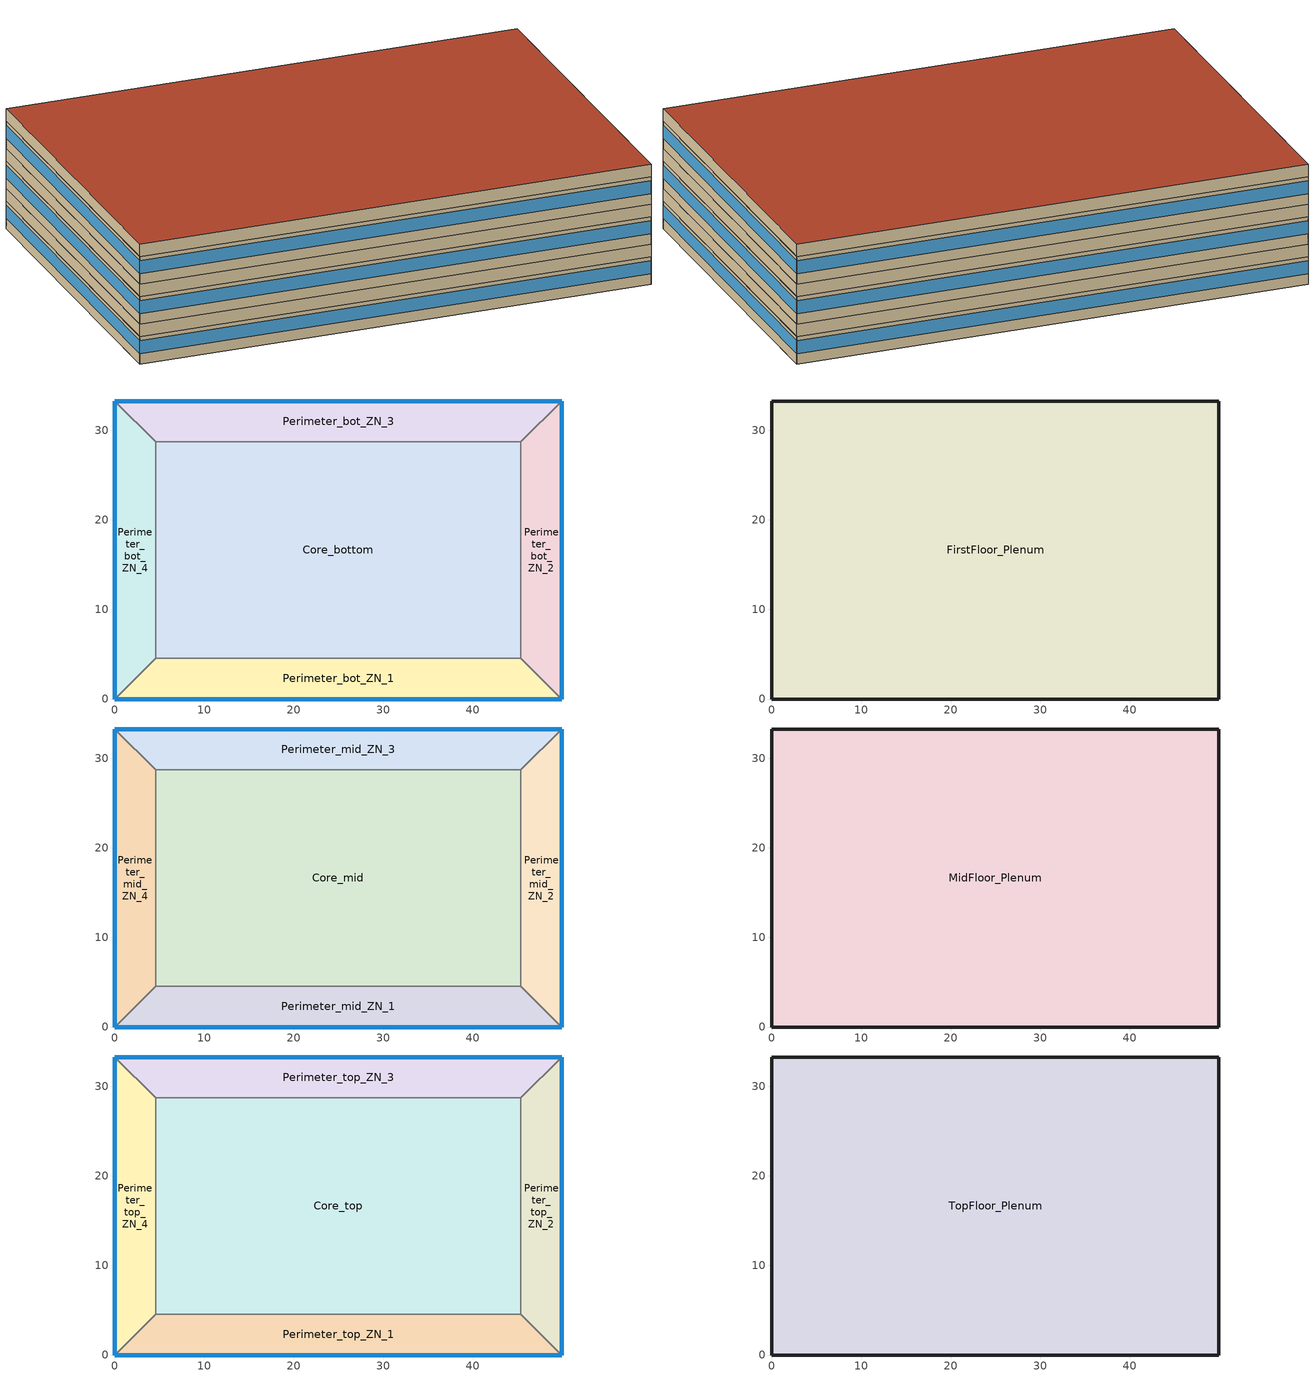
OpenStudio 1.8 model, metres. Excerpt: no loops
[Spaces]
Core_bottom
 floor ground: 45.34,28.7 45.34,4.57 4.57,4.57 4.57,28.7 z0
 wall to Perimeter_bot_ZN_1: 4.57,4.57 45.34,4.57 z0:2.74
 wall to Perimeter_bot_ZN_2: 45.34,4.57 45.34,28.7 z0:2.74
 wall to Perimeter_bot_ZN_4: 4.57,28.7 4.57,4.57 z0:2.74
 wall to Perimeter_bot_ZN_3: 45.34,28.7 4.57,28.7 z0:2.74
Perimeter_bot_ZN_2
 floor ground: 49.91,33.27 49.91,0 45.34,4.57 45.34,28.7 z0
 wall outside: 49.91,0 49.91,33.27 z0:2.74
 wall to Perimeter_bot_ZN_1: 45.34,4.57 49.91,0 z0:2.74
 wall to Perimeter_bot_ZN_3: 49.91,33.27 45.34,28.7 z0:2.74
 window: 49.91,0 49.91,33.27 z1.02:2.33
Perimeter_bot_ZN_3
 floor ground: 49.91,33.27 45.34,28.7 4.57,28.7 0,33.27 z0
 wall outside: 49.91,33.27 0,33.27 z0:2.74
 wall to Perimeter_bot_ZN_4: 0,33.27 4.57,28.7 z0:2.74
 window: 49.91,33.27 0,33.27 z1.02:2.33
Perimeter_bot_ZN_1
 floor ground: 45.34,4.57 49.91,0 0,0 4.57,4.57 z0
 wall outside: 0,0 49.91,0 z0:2.74
 wall to Perimeter_bot_ZN_4: 4.57,4.57 0,0 z0:2.74
 window: 0,0 49.91,0 z1.02:2.33
Perimeter_bot_ZN_4
 floor ground: 0,33.27 4.57,28.7 4.57,4.57 0,0 z0
 wall outside: 0,33.27 0,0 z0:2.74
 window: 0,33.27 0,0 z1.02:2.33
FirstFloor_Plenum
 floor to Perimeter_bot_ZN_3: 49.91,33.27 45.34,28.7 4.57,28.7 0,33.27 z2.74
 floor to Perimeter_bot_ZN_1: 45.34,4.57 49.91,0 0,0 4.57,4.57 z2.74
 floor to Core_bottom: 45.34,28.7 45.34,4.57 4.57,4.57 4.57,28.7 z2.74
 floor to Perimeter_bot_ZN_4: 0,33.27 4.57,28.7 4.57,4.57 0,0 z2.74
 floor to Perimeter_bot_ZN_2: 49.91,33.27 49.91,0 45.34,4.57 45.34,28.7 z2.74
 wall outside: 0,33.27 0,0 49.91,0 49.91,33.27 0,33.27 z2.74:3.96
Perimeter_mid_ZN_4
 floor to FirstFloor_Plenum: 0,33.27 4.57,28.7 4.57,4.57 0,0 z3.96
 wall outside: 0,33.27 0,0 z3.96:6.71
 wall to Perimeter_mid_ZN_3: 4.57,28.7 0,33.27 z3.96:6.71
 wall to Core_mid: 4.57,4.57 4.57,28.7 z3.96:6.71
 wall to Perimeter_mid_ZN_1: 0,0 4.57,4.57 z3.96:6.71
 window: 0,33.27 0,0 z4.98:6.29
Perimeter_mid_ZN_1
 floor to FirstFloor_Plenum: 45.34,4.57 49.91,0 0,0 4.57,4.57 z3.96
 wall outside: 0,0 49.91,0 z3.96:6.71
 wall to Core_mid: 45.34,4.57 4.57,4.57 z3.96:6.71
 wall to Perimeter_mid_ZN_2: 49.91,0 45.34,4.57 z3.96:6.71
 window: 0,0 49.91,0 z4.98:6.29
Perimeter_mid_ZN_2
 floor to FirstFloor_Plenum: 49.91,33.27 49.91,0 45.34,4.57 45.34,28.7 z3.96
 wall outside: 49.91,0 49.91,33.27 z3.96:6.71
 wall to Perimeter_mid_ZN_3: 49.91,33.27 45.34,28.7 z3.96:6.71
 wall to Core_mid: 45.34,28.7 45.34,4.57 z3.96:6.71
 window: 49.91,0 49.91,33.27 z4.98:6.29
Core_mid
 floor to FirstFloor_Plenum: 45.34,28.7 45.34,4.57 4.57,4.57 4.57,28.7 z3.96
 wall to Perimeter_mid_ZN_3: 45.34,28.7 4.57,28.7 z3.96:6.71
Perimeter_mid_ZN_3
 floor to FirstFloor_Plenum: 49.91,33.27 45.34,28.7 4.57,28.7 0,33.27 z3.96
 wall outside: 49.91,33.27 0,33.27 z3.96:6.71
 window: 49.91,33.27 0,33.27 z4.98:6.29
MidFloor_Plenum
 floor to Perimeter_mid_ZN_3: 49.91,33.27 45.34,28.7 4.57,28.7 0,33.27 z6.71
 floor to Perimeter_mid_ZN_4: 0,33.27 4.57,28.7 4.57,4.57 0,0 z6.71
 floor to Core_mid: 45.34,28.7 45.34,4.57 4.57,4.57 4.57,28.7 z6.71
 floor to Perimeter_mid_ZN_2: 49.91,33.27 49.91,0 45.34,4.57 45.34,28.7 z6.71
 floor to Perimeter_mid_ZN_1: 45.34,4.57 49.91,0 0,0 4.57,4.57 z6.71
 wall outside: 0,33.27 0,0 49.91,0 49.91,33.27 0,33.27 z6.71:7.92
Perimeter_top_ZN_3
 floor to MidFloor_Plenum: 49.91,33.27 45.34,28.7 4.57,28.7 0,33.27 z7.92
 wall outside: 49.91,33.27 0,33.27 z7.92:10.67
 wall to Perimeter_top_ZN_4: 0,33.27 4.57,28.7 z7.92:10.67
 wall to Core_top: 4.57,28.7 45.34,28.7 z7.92:10.67
 wall to Perimeter_top_ZN_2: 45.34,28.7 49.91,33.27 z7.92:10.67
 window: 49.91,33.27 0,33.27 z8.95:10.25
Perimeter_top_ZN_4
 floor to MidFloor_Plenum: 0,33.27 4.57,28.7 4.57,4.57 0,0 z7.92
 wall outside: 0,33.27 0,0 z7.92:10.67
 wall to Perimeter_top_ZN_1: 0,0 4.57,4.57 z7.92:10.67
 wall to Core_top: 4.57,4.57 4.57,28.7 z7.92:10.67
 window: 0,33.27 0,0 z8.95:10.25
Core_top
 floor to MidFloor_Plenum: 45.34,28.7 45.34,4.57 4.57,4.57 4.57,28.7 z7.92
 wall to Perimeter_top_ZN_1: 4.57,4.57 45.34,4.57 z7.92:10.67
 wall to Perimeter_top_ZN_2: 45.34,4.57 45.34,28.7 z7.92:10.67
Perimeter_top_ZN_2
 floor to MidFloor_Plenum: 49.91,33.27 49.91,0 45.34,4.57 45.34,28.7 z7.92
 wall outside: 49.91,0 49.91,33.27 z7.92:10.67
 wall to Perimeter_top_ZN_1: 45.34,4.57 49.91,0 z7.92:10.67
 window: 49.91,0 49.91,33.27 z8.95:10.25
Perimeter_top_ZN_1
 floor to MidFloor_Plenum: 45.34,4.57 49.91,0 0,0 4.57,4.57 z7.92
 wall outside: 0,0 49.91,0 z7.92:10.67
 window: 0,0 49.91,0 z8.95:10.25
TopFloor_Plenum
 floor to Perimeter_top_ZN_4: 0,33.27 4.57,28.7 4.57,4.57 0,0 z10.67
 floor to Perimeter_top_ZN_2: 49.91,33.27 49.91,0 45.34,4.57 45.34,28.7 z10.67
 floor to Core_top: 45.34,28.7 45.34,4.57 4.57,4.57 4.57,28.7 z10.67
 floor to Perimeter_top_ZN_3: 49.91,33.27 45.34,28.7 4.57,28.7 0,33.27 z10.67
 floor to Perimeter_top_ZN_1: 45.34,4.57 49.91,0 0,0 4.57,4.57 z10.67
 wall outside: 0,33.27 0,0 49.91,0 49.91,33.27 0,33.27 z10.67:11.89
 roof outside: 49.91,0 49.91,33.27 0,33.27 0,0 z11.89
[Site]
Houston Bush Intercontinental_TX_USA: Latitude {deg}=30; Longitude {deg}=-95.37; Time Zone {hr}=-6; Elevation {m}=29; Terrain=City
[Building]
90.1-2010-MediumOffice-ASHRAE 169-2006-2A created: 2015-09-15 15:32:29 -0600: North Axis {deg}=0; Default Construction Set=90.1-2010 - Office - ASHRAE 169-2006-2A
[ClimateZones]
Climate Zone Institution Name 1=ASHRAE; Climate Zone Document Name 1=ANSI/ASHRAE Standard 169; Climate Zone Document Year 1=2006; Climate Zone Institution Name 2=CEC; Climate Zone Document Name 2=California Climate Zone Descriptions; Climate Zone Document Year 2=1995
[Site:GroundTemperature:BuildingSurface]
20.73, 20.68, 20.76, 20.84, 20.94, 23.13, 23.5, 23.58, 23.6, 21.36, 21.01, 20.81
[Site:WaterMainsTemperature]
Calculation Method=Correlation; Annual Average Outdoor Air Temperature {C}=20.3167; Maximum Difference In Monthly Average Outdoor Air Temperatures {deltaC}=17.8
[SizingPeriod:DesignDay] Barometric Pressure {Pa}=100977; Sky Clearness=0; Rain Indicator=0; Snow Indicator=0; Day of Month=21; Daylight Saving Time Indicator=0; Humidity Indicating Type=Wetbulb; Dry-Bulb Temperature Range Modifier Type=DefaultMultipliers
Name | Maximum Dry-Bulb Temperature {C} | Daily Dry-Bulb Temperature Range {deltaC} | Humidity Indicating Conditions at Maximum Dry-Bulb {BasedOnField A3} | Wind Speed {m/s} | Wind Direction {deg} | Month | Day Type | Solar Model Indicator | ASHRAE Taub | ASHRAE Taud
Houston Bush Intercontinental Ann Clg .4% Condns DB=>MWB | 36 | 10.1 | 24.8 | 3.5 | 170 | 7 | SummerDesignDay | ASHRAETau | 0.499 | 1.97
Houston Bush Intercontinental Ann Htg 99.6% Condns DB | -1.6 | 0 | -1.6 | 2.8 | 0 | 1 | WinterDesignDay | ASHRAEClearSky
[Material:NoMass] Thermal Absorptance=0.9; Solar Absorptance=0.7
Name | Roughness | Thermal Resistance {m2-K/W} | Visible Absorptance
CP02 CARPET PAD | VeryRough | 0.21648 | 0.8
Typical Insulation R-6.78 | Smooth | 1.19347 | 0.7
Typical Carpet Pad | Smooth | 0.21648 | 0.8
Typical Insulation R-5.89 | Smooth | 1.03652 | 0.7
Typical Insulation R-19.72 | Smooth | 3.4722 | 0.7
Typical Insulation R-0.58 | Smooth | 0.101875 | 0.7
Typical Insulation | Smooth | 0.0282222 | 0.7
[Material]
Name | Roughness | Thickness {m} | Conductivity {W/m-K} | Density {kg/m3} | Specific Heat {J/kg-K} | Thermal Absorptance | Solar Absorptance | Visible Absorptance
100mm Normalweight concrete floor | MediumSmooth | 0.1016 | 2.31 | 2322 | 832
G01 13mm gypsum board | Smooth | 0.0127 | 0.16 | 800 | 1090 | 0.9 | 0.7 | 0.5
4 in. Normalweight Concrete Floor | MediumRough | 0.1016 | 2.31 | 2322 | 832 | 0.9 | 0.7 | 0.7
25mm Stucco | Smooth | 0.0254 | 0.72 | 1856 | 840 | 0.9 | 0.7 | 0.7
5/8 in. Gypsum Board | MediumSmooth | 0.0159 | 0.16 | 800 | 1090 | 0.9 | 0.7 | 0.7
Roof Membrane - Highly Reflective | VeryRough | 0.0095 | 0.16 | 1121.29 | 1460 | 0.75 | 0.45 | 0.7
Metal Roof Surface; F08 Metal surface | Smooth | 0.0008 | 45.28 | 7824 | 500 | 0.9 | 0.7 | 0.7
6 in. Normalweight Concrete Floor | MediumRough | 0.1524 | 2.31 | 2322 | 832 | 0.9 | 0.7 | 0.7
8 in. Concrete Block Basement Wall | MediumRough | 0.2032 | 1.326 | 1842 | 912 | 0.9 | 0.7 | 0.7
G05 25mm wood | MediumSmooth | 0.0254 | 0.15 | 608 | 1630 | 0.9 | 0.5 | 0.5
Std Wood 6inch | MediumSmooth | 0.15 | 0.12 | 540 | 1210 | 0.9 | 0.7 | 0.7
[Construction]
Typical Insulated Exterior Mass Floor R-9.35: Typical Insulation R-6.78, 4 in. Normalweight Concrete Floor, Typical Carpet Pad
Typical Insulated Steel Framed Exterior Wall R-8.06: 25mm Stucco, 5/8 in. Gypsum Board, Typical Insulation R-5.89, 5/8 in. Gypsum Board
Typical IEAD Roof - Highly Reflective R-20.83: Roof Membrane - Highly Reflective, Typical Insulation R-19.72, Metal Roof Surface
Typical Interior Floor: 100mm Normalweight concrete floor, CP02 CARPET PAD
Typical Interior Wall: G01 13mm gypsum board, G01 13mm gypsum board
Typical Interior Ceiling: CP02 CARPET PAD, 100mm Normalweight concrete floor
Typical Insulated Carpeted 6in Slab Floor: 6 in. Normalweight Concrete Floor, Typical Carpet Pad
Typical Insulated Basement Mass Wall: 8 in. Concrete Block Basement Wall
U 0.72 SHGC 0.25 Sgl Ref-B-M Tint 6mm: REF B TINT MID 6MM
Typical Insulated Metal Door R-1.43: F08 Metal surface, Typical Insulation R-0.58
Typical Overhead Door: Typical Insulation
U 1.98 SHGC 0.36 Sgl Ref-B-H Clr 6mm: REF B CLEAR HI 6MM
Typical Interior Window: Clear 3mm
Typical Interior Door; Typical Interior Partition: G05 25mm wood
InteriorFurnishings: Std Wood 6inch
[DefaultConstructionSet]
90.1-2010 - Office - ASHRAE 169-2006-2A: Default Exterior Surface Constructions=Default Surface Constructions 1; Default Interior Surface Constructions=Default Surface Constructions 2; Default Ground Contact Surface Constructions=Default Surface Constructions 3; Default Exterior SubSurface Constructions=Default Sub Surface Constructions 1; Default Interior SubSurface Constructions=Default Sub Surface Constructions 2; Interior Partition Construction=Typical Interior Partition
[DefaultSurfaceConstructions]
Name | Floor Construction | Wall Construction | Roof Ceiling Construction
Default Surface Constructions 1 | Typical Insulated Exterior Mass Floor R-9.35 | Typical Insulated Steel Framed Exterior Wall R-8.06 | Typical IEAD Roof - Highly Reflective R-20.83
Default Surface Constructions 2 | Typical Interior Floor | Typical Interior Wall | Typical Interior Ceiling
Default Surface Constructions 3 | Typical Insulated Carpeted 6in Slab Floor | Typical Insulated Basement Mass Wall
[DefaultSubSurfaceConstructions]
Name | Fixed Window Construction | Operable Window Construction | Door Construction | Overhead Door Construction | Skylight Construction | Tubular Daylight Dome Construction | Tubular Daylight Diffuser Construction
Default Sub Surface Constructions 1 | U 0.72 SHGC 0.25 Sgl Ref-B-M Tint 6mm | U 0.72 SHGC 0.25 Sgl Ref-B-M Tint 6mm | Typical Insulated Metal Door R-1.43 | Typical Overhead Door | U 1.98 SHGC 0.36 Sgl Ref-B-H Clr 6mm | Typical Interior Window | Typical Interior Window
Default Sub Surface Constructions 2 | Typical Interior Window | Typical Interior Window | Typical Interior Door
[WindowMaterial:Glazing] Optical Data Type=SpectralAverage; Infrared Transmittance at Normal Incidence=0; Front Side Infrared Hemispherical Emissivity=0.84; Conductivity {W/m-K}=0.9; Dirt Correction Factor for Solar and Visible Transmittance=1; Solar Diffusing=No
Name | Thickness {m} | Solar Transmittance at Normal Incidence | Front Side Solar Reflectance at Normal Incidence | Back Side Solar Reflectance at Normal Incidence | Visible Transmittance at Normal Incidence | Front Side Visible Reflectance at Normal Incidence | Back Side Visible Reflectance at Normal Incidence | Back Side Infrared Hemispherical Emissivity
REF B TINT MID 6MM | 0.006 | 0.1 | 0.11 | 0.41 | 0.13 | 0.1 | 0.32 | 0.45
REF B CLEAR HI 6MM | 0.006 | 0.24 | 0.16 | 0.32 | 0.3 | 0.16 | 0.29 | 0.6
Clear 3mm | 0.003 | 0.837 | 0.075 | 0.075 | 0.898 | 0.081 | 0.081 | 0.84
[Space]
Name | Space Type | Thermal Zone | Part of Total Floor Area
Perimeter_mid_ZN_4 | 90.1-2010 - Office - WholeBuilding - Md Office | Perimeter_mid_ZN_4 ZN | Yes
Core_bottom | 90.1-2010 - Office - WholeBuilding - Md Office | Core_bottom ZN | Yes
FirstFloor_Plenum |  | FirstFloor_Plenum ZN | No
TopFloor_Plenum |  | TopFloor_Plenum ZN | No
Perimeter_top_ZN_3 | 90.1-2010 - Office - WholeBuilding - Md Office | Perimeter_top_ZN_3 ZN | Yes
Perimeter_bot_ZN_2 | 90.1-2010 - Office - WholeBuilding - Md Office | Perimeter_bot_ZN_2 ZN | Yes
MidFloor_Plenum |  | MidFloor_Plenum ZN | No
Perimeter_mid_ZN_1 | 90.1-2010 - Office - WholeBuilding - Md Office | Perimeter_mid_ZN_1 ZN | Yes
Perimeter_bot_ZN_1 | 90.1-2010 - Office - WholeBuilding - Md Office | Perimeter_bot_ZN_1 ZN | Yes
Perimeter_bot_ZN_3 | 90.1-2010 - Office - WholeBuilding - Md Office | Perimeter_bot_ZN_3 ZN | Yes
Perimeter_mid_ZN_2 | 90.1-2010 - Office - WholeBuilding - Md Office | Perimeter_mid_ZN_2 ZN | Yes
Perimeter_top_ZN_4 | 90.1-2010 - Office - WholeBuilding - Md Office | Perimeter_top_ZN_4 ZN | Yes
Perimeter_bot_ZN_4 | 90.1-2010 - Office - WholeBuilding - Md Office | Perimeter_bot_ZN_4 ZN | Yes
Core_top | 90.1-2010 - Office - WholeBuilding - Md Office | Core_top ZN | Yes
Perimeter_top_ZN_2 | 90.1-2010 - Office - WholeBuilding - Md Office | Perimeter_top_ZN_2 ZN | Yes
Perimeter_top_ZN_1 | 90.1-2010 - Office - WholeBuilding - Md Office | Perimeter_top_ZN_1 ZN | Yes
Core_mid | 90.1-2010 - Office - WholeBuilding - Md Office | Core_mid ZN | Yes
Perimeter_mid_ZN_3 | 90.1-2010 - Office - WholeBuilding - Md Office | Perimeter_mid_ZN_3 ZN | Yes
[SpaceType]
90.1-2010 - Office - WholeBuilding - Md Office: Default Schedule Set=90.1-2010 - Office - WholeBuilding - Md Office Schedule Set; Design Specification Outdoor Air Object=90.1-2010 - Office - WholeBuilding - Md Office Ventilation; Standards Building Type=Office; Standards Space Type=WholeBuilding - Md Office
[DefaultScheduleSet]
90.1-2010 - Office - WholeBuilding - Md Office Schedule Set: Number of People Schedule=OfficeMedium BLDG_OCC_SCH; People Activity Level Schedule=OfficeMedium ACTIVITY_SCH; Lighting Schedule=OfficeMedium BLDG_LIGHT_SCH_2010; Electric Equipment Schedule=OfficeMedium BLDG_EQUIP_SCH_2010; Infiltration Schedule=OfficeMedium INFIL_SCH_PNNL
[Lights:Definition]
90.1-2010 - Office - WholeBuilding - Md Office Lights Definition: Design Level Calculation Method=Watts/Area; Watts per Space Floor Area {W/m2}=9.68752; Fraction Radiant=0.7; Fraction Visible=0.2; Return Air Fraction=0
[Lights]
90.1-2010 - Office - WholeBuilding - Md Office Lights: Lights Definition=90.1-2010 - Office - WholeBuilding - Md Office Lights Definition; Space or SpaceType=90.1-2010 - Office - WholeBuilding - Md Office
[DesignSpecification:OutdoorAir]
90.1-2010 - Office - WholeBuilding - Md Office Ventilation: Outdoor Air Method=Sum; Outdoor Air Flow per Floor Area {m3/s-m2}=0.0004318
[People:Definition]
90.1-2010 - Office - WholeBuilding - Md Office People Definition: Number of People Calculation Method=People/Area; People per Space Floor Area {person/m2}=0.0538196; Fraction Radiant=0.3
[People]
90.1-2010 - Office - WholeBuilding - Md Office People: People Definition=90.1-2010 - Office - WholeBuilding - Md Office People Definition; Space or SpaceType=90.1-2010 - Office - WholeBuilding - Md Office
[ElectricEquipment:Definition]
Name | Design Level Calculation Method | Watts per Space Floor Area {W/m2} | Fraction Latent | Fraction Radiant | Fraction Lost | Design Level {W}
90.1-2010 - Office - WholeBuilding - Md Office Electric Equipment Definition | Watts/Area | 8.07293 | 0 | 0.5 | 0
Electric Equipment Definition 1 | EquipmentLevel |  |  |  |  | 32109.9
[ElectricEquipment]
Name | Electric Equipment Definition | Space or SpaceType | Schedule
90.1-2010 - Office - WholeBuilding - Md Office Electric Equipment | 90.1-2010 - Office - WholeBuilding - Md Office Electric Equipment Definition | 90.1-2010 - Office - WholeBuilding - Md Office
Electric Equipment 1 | Electric Equipment Definition 1 | Core_bottom | OfficeMedium BLDG_ELEVATORS
[ThermostatSetpoint:DualSetpoint]
90.1-2010 - Office - WholeBuilding - Md Office Thermostat: Heating Setpoint Temperature Schedule=OfficeMedium HTGSETP_SCH_NO_OPTIMUM; Cooling Setpoint Temperature Schedule=OfficeMedium CLGSETP_SCH_NO_OPTIMUM
[SpaceInfiltration:DesignFlowRate] Schedule=Always On Discrete; Design Flow Rate Calculation Method=Flow/ExteriorArea; Constant Term Coefficient=0; Temperature Term Coefficient=0; Velocity Term Coefficient=0.224; Velocity Squared Term Coefficient=0
Name | Space or SpaceType | Flow per Exterior Surface Area {m3/s-m2}
FirstFloor_Plenum Infiltration | FirstFloor_Plenum | 0.000569573
MidFloor_Plenum Infiltration | MidFloor_Plenum | 0.000569573
Perimeter_bot_ZN_1 Infiltration | Perimeter_bot_ZN_1 | 0.000569573
Perimeter_bot_ZN_2 Infiltration | Perimeter_bot_ZN_2 | 0.000569573
Perimeter_bot_ZN_3 Infiltration | Perimeter_bot_ZN_3 | 0.000569573
Perimeter_bot_ZN_4 Infiltration | Perimeter_bot_ZN_4 | 0.000569573
Perimeter_mid_ZN_1 Infiltration | Perimeter_mid_ZN_1 | 0.000569573
Perimeter_mid_ZN_2 Infiltration | Perimeter_mid_ZN_2 | 0.000569573
Perimeter_mid_ZN_3 Infiltration | Perimeter_mid_ZN_3 | 0.000569573
Perimeter_mid_ZN_4 Infiltration | Perimeter_mid_ZN_4 | 0.000569573
Perimeter_top_ZN_1 Infiltration | Perimeter_top_ZN_1 | 0.000569573
Perimeter_top_ZN_2 Infiltration | Perimeter_top_ZN_2 | 0.000569573
Perimeter_top_ZN_3 Infiltration | Perimeter_top_ZN_3 | 0.000569573
Perimeter_top_ZN_4 Infiltration | Perimeter_top_ZN_4 | 0.000569573
TopFloor_Plenum Infiltration | TopFloor_Plenum | 6.19946e-05
[InternalMass:Definition]
Internal Mass Definition 1: Construction=InteriorFurnishings; Design Level Calculation Method=SurfaceArea/Area; Surface Area per Space Floor Area=2
[InternalMass] Internal Mass Definition=Internal Mass Definition 1
Name | Space or SpaceType
Perimeter_bot_ZN_1 Mass | Perimeter_bot_ZN_1
Perimeter_bot_ZN_2 Mass | Perimeter_bot_ZN_2
Perimeter_bot_ZN_3 Mass | Perimeter_bot_ZN_3
Perimeter_bot_ZN_4 Mass | Perimeter_bot_ZN_4
Core_bottom Mass | Core_bottom
Perimeter_mid_ZN_1 Mass | Perimeter_mid_ZN_1
Perimeter_mid_ZN_2 Mass | Perimeter_mid_ZN_2
Perimeter_mid_ZN_3 Mass | Perimeter_mid_ZN_3
Perimeter_mid_ZN_4 Mass | Perimeter_mid_ZN_4
Core_mid Mass | Core_mid
Perimeter_top_ZN_1 Mass | Perimeter_top_ZN_1
Perimeter_top_ZN_2 Mass | Perimeter_top_ZN_2
Perimeter_top_ZN_3 Mass | Perimeter_top_ZN_3
Perimeter_top_ZN_4 Mass | Perimeter_top_ZN_4
Core_top Mass | Core_top
[ThermalZone] Use Ideal Air Loads=No
Name | Thermostat
Core_bottom ZN; Perimeter_bot_ZN_4 ZN; Core_mid ZN; Perimeter_top_ZN_1 ZN; Perimeter_top_ZN_3 ZN; Perimeter_mid_ZN_2 ZN; Perimeter_bot_ZN_2 ZN; Perimeter_top_ZN_4 ZN; Core_top ZN; Perimeter_mid_ZN_1 ZN; Perimeter_bot_ZN_3 ZN; Perimeter_bot_ZN_1 ZN; Perimeter_top_ZN_2 ZN; Perimeter_mid_ZN_3 ZN; Perimeter_mid_ZN_4 ZN | 90.1-2010 - Office - WholeBuilding - Md Office Thermostat
MidFloor_Plenum ZN; TopFloor_Plenum ZN; FirstFloor_Plenum ZN
[Sizing:Zone] Zone Cooling Design Supply Air Temperature {C}=14; Zone Heating Design Supply Air Temperature {C}=40; Zone Cooling Design Supply Air Humidity Ratio {kg-H2O/kg-air}=0.0085; Zone Heating Design Supply Air Humidity Ratio {kg-H2O/kg-air}=0.008; Cooling Design Air Flow Method=DesignDay; Heating Design Air Flow Method=DesignDay
MidFloor_Plenum ZN; TopFloor_Plenum ZN; FirstFloor_Plenum ZN
[Exterior:Lights:Definition]
Name | Design Level {W}
Occ Sensing Exterior Lights Def | 7476.45
NonDimming Exterior Lights Def | 623.03
[Exterior:Lights] Control Option=AstronomicalClock
Name | Exterior Lights Definition | Schedule
Occ Sensing Exterior Lights Def | Occ Sensing Exterior Lights Def | OfficeMedium Exterior_lighting_schedule_b
NonDimming Exterior Lights Def | NonDimming Exterior Lights Def | OfficeMedium Exterior_lighting_schedule_a
[Schedule:Ruleset]
Name | Default Day Schedule | Summer Design Day Schedule | Winter Design Day Schedule
OfficeMedium BLDG_LIGHT_SCH_2010 | Schedule Day 1 | OfficeMedium BLDG_LIGHT_SCH_2010 Summer Design Day | OfficeMedium BLDG_LIGHT_SCH_2010 Winter Design Day
OfficeMedium BLDG_OCC_SCH | OfficeMedium BLDG_OCC_SCH Default | OfficeMedium BLDG_OCC_SCH Summer Design Day | OfficeMedium BLDG_OCC_SCH Winter Design Day
OfficeMedium ACTIVITY_SCH | OfficeMedium ACTIVITY_SCH Default | OfficeMedium ACTIVITY_SCH Summer Design Day | OfficeMedium ACTIVITY_SCH Winter Design Day
OfficeMedium INFIL_SCH_PNNL | OfficeMedium INFIL_SCH_PNNL Default | OfficeMedium INFIL_SCH_PNNL Summer Design Day | OfficeMedium INFIL_SCH_PNNL Winter Design Day
OfficeMedium BLDG_EQUIP_SCH_2010 | Schedule Day 10 | OfficeMedium BLDG_EQUIP_SCH_2010 Summer Design Day | OfficeMedium BLDG_EQUIP_SCH_2010 Winter Design Day
OfficeMedium HTGSETP_SCH_NO_OPTIMUM | OfficeMedium HTGSETP_SCH_NO_OPTIMUM Default | OfficeMedium HTGSETP_SCH_NO_OPTIMUM Summer Design Day | OfficeMedium HTGSETP_SCH_NO_OPTIMUM Winter Design Day
OfficeMedium CLGSETP_SCH_NO_OPTIMUM | OfficeMedium CLGSETP_SCH_NO_OPTIMUM Default | OfficeMedium CLGSETP_SCH_NO_OPTIMUM Summer Design Day | OfficeMedium CLGSETP_SCH_NO_OPTIMUM Winter Design Day
OfficeMedium BLDG_ELEVATORS | Schedule Day 17 | OfficeMedium BLDG_ELEVATORS Summer Design Day | OfficeMedium BLDG_ELEVATORS Winter Design Day
OfficeMedium Exterior_lighting_schedule_b | OfficeMedium Exterior_lighting_schedule_b Default | OfficeMedium Exterior_lighting_schedule_b Summer Design Day | OfficeMedium Exterior_lighting_schedule_b Winter Design Day
OfficeMedium Exterior_lighting_schedule_a | OfficeMedium Exterior_lighting_schedule_a Default | OfficeMedium Exterior_lighting_schedule_a Summer Design Day | OfficeMedium Exterior_lighting_schedule_a Winter Design Day
[Schedule:Day]
Schedule Day 1; OfficeMedium BLDG_LIGHT_SCH_2010 Winter Design Day; OfficeMedium BLDG_OCC_SCH Winter Design Day; Schedule Day 10; OfficeMedium BLDG_EQUIP_SCH_2010 Winter Design Day; Schedule Day 17; OfficeMedium BLDG_ELEVATORS Winter Design Day; OfficeMedium BLDG_ELEVATORS Sun|WntrDsn Day: 24, 0, 0
OfficeMedium BLDG_LIGHT_SCH_2010 Sat Day: 6, 0, 0.05, 8, 0, 0.0904, 12, 0, 0.2712, 17, 0, 0.1356, 19, 0, 0.0452, 24, 0, 0.05
OfficeMedium BLDG_LIGHT_SCH_2010 Summer Design Day; OfficeMedium INFIL_SCH_PNNL Default; OfficeMedium BLDG_EQUIP_SCH_2010 Summer Design Day: 24, 0, 1
OfficeMedium BLDG_LIGHT_SCH_2010 Sun Day: 6, 0, 0.05, 18, 0, 0.0452, 24, 0, 0.05
OfficeMedium BLDG_LIGHT_SCH_2010 Wkdy Day: 5, 0, 0.05, 6, 0, 0.1, 7, 0, 0.0904, 8, 0, 0.2712, 17, 0, 0.8136, 18, 0, 0.452, 20, 0, 0.2712, 22, 0, 0.1808, 23, 0, 0.0904, 24, 0, 0.0452
OfficeMedium BLDG_OCC_SCH Default: 6, 0, 0, 18, 0, 0.05, 24, 0, 0
OfficeMedium BLDG_OCC_SCH Sat Day: 6, 0, 0, 8, 0, 0.1, 12, 0, 0.3, 17, 0, 0.1, 19, 0, 0.05, 24, 0, 0
OfficeMedium BLDG_OCC_SCH Summer Design Day: 6, 0, 0, 22, 0, 1, 24, 0, 0.05
OfficeMedium BLDG_OCC_SCH Wkdy Day: 6, 0, 0, 7, 0, 0.1, 8, 0, 0.2, 12, 0, 0.95, 13, 0, 0.5, 17, 0, 0.95, 18, 0, 0.3, 22, 0, 0.1, 24, 0, 0.05
OfficeMedium ACTIVITY_SCH Default; OfficeMedium ACTIVITY_SCH Winter Design Day; OfficeMedium ACTIVITY_SCH Summer Design Day: 24, 0, 120
OfficeMedium INFIL_SCH_PNNL Summer Design Day; OfficeMedium INFIL_SCH_PNNL SmrDsn|Wkdy Day: 6, 0, 1, 22, 0, 0.25, 24, 0, 1
OfficeMedium INFIL_SCH_PNNL Winter Design Day; OfficeMedium INFIL_SCH_PNNL WntrDsn|Sat Day: 6, 0, 1, 18, 0, 0.25, 24, 0, 1
OfficeMedium BLDG_EQUIP_SCH_2010 Sat Day: 6, 0, 0.238136, 8, 0, 0.384143, 12, 0, 0.480179, 17, 0, 0.336125, 19, 0, 0.288107, 24, 0, 0.238136
OfficeMedium BLDG_EQUIP_SCH_2010 Sun Day: 6, 0, 0.238136, 18, 0, 0.288107, 24, 0, 0.238136
OfficeMedium BLDG_EQUIP_SCH_2010 Wkdy Day: 6, 0, 0.317515, 8, 0, 0.384143, 12, 0, 0.864322, 13, 0, 0.768286, 17, 0, 0.864322, 18, 0, 0.480179, 24, 0, 0.384143
OfficeMedium HTGSETP_SCH_NO_OPTIMUM Default; OfficeMedium HTGSETP_SCH_NO_OPTIMUM Summer Design Day: 24, 0, 15.6
OfficeMedium HTGSETP_SCH_NO_OPTIMUM Sat Day: 5, 0, 15.6, 17, 0, 21, 24, 0, 15.6
OfficeMedium HTGSETP_SCH_NO_OPTIMUM Wkdy Day: 5, 0, 15.6, 22, 0, 21, 24, 0, 15.6
OfficeMedium HTGSETP_SCH_NO_OPTIMUM Winter Design Day: 5, 0, 15.6, 6, 0, 17.6, 7, 0, 19.6, 22, 0, 21, 24, 0, 15.6
OfficeMedium CLGSETP_SCH_NO_OPTIMUM Default; OfficeMedium CLGSETP_SCH_NO_OPTIMUM Winter Design Day: 24, 0, 26.7
OfficeMedium CLGSETP_SCH_NO_OPTIMUM Sat Day: 5, 0, 26.7, 17, 0, 24, 24, 0, 26.7
OfficeMedium CLGSETP_SCH_NO_OPTIMUM Summer Design Day: 5, 0, 26.7, 6, 0, 25.7, 7, 0, 25, 22, 0, 24, 24, 0, 26.7
OfficeMedium CLGSETP_SCH_NO_OPTIMUM Wkdy Day: 5, 0, 26.7, 22, 0, 24, 24, 0, 26.7
OfficeMedium BLDG_ELEVATORS Sat Day: 7, 0, 0, 8, 0, 0.16, 9, 0, 0.14, 10, 0, 0.21, 11, 0, 0.18, 12, 0, 0.25, 13, 0, 0.21, 14, 0, 0.13, 15, 0, 0.08, 16, 0, 0.04, 17, 0, 0.05, 18, 0, 0.06, 24, 0, 0
OfficeMedium BLDG_ELEVATORS Summer Design Day: 24, 0, 0.69
OfficeMedium BLDG_ELEVATORS Wkdy Day: 7, 0, 0, 8, 0, 0.35, 9, 0, 0.69, 10, 0, 0.43, 11, 0, 0.37, 12, 0, 0.43, 13, 0, 0.58, 14, 0, 0.48, 16, 0, 0.37, 17, 0, 0.46, 18, 0, 0.62, 19, 0, 0.12, 21, 0, 0.04, 24, 0, 0
OfficeMedium Exterior_lighting_schedule_b Default; OfficeMedium Exterior_lighting_schedule_b Winter Design Day; OfficeMedium Exterior_lighting_schedule_b Summer Design Day: 6, 0, 0.7, 24, 0, 1
OfficeMedium Exterior_lighting_schedule_a Default; OfficeMedium Exterior_lighting_schedule_a Winter Design Day; OfficeMedium Exterior_lighting_schedule_a Summer Design Day: 6, 0, 0, 24, 0, 1
[Schedule:Rule] Date Specification Type=DateRange; Start Month=1; Start Day=1; End Month=12; End Day=31
Name | Schedule Ruleset | Rule Order | Day Schedule | Apply Saturday | Apply Sunday | Apply Monday | Apply Tuesday | Apply Wednesday | Apply Thursday | Apply Friday
Schedule Rule 1 | OfficeMedium BLDG_LIGHT_SCH_2010 | 2 | OfficeMedium BLDG_LIGHT_SCH_2010 Sat Day | Yes
Schedule Rule 2 | OfficeMedium BLDG_LIGHT_SCH_2010 | 1 | OfficeMedium BLDG_LIGHT_SCH_2010 Sun Day |  | Yes
Schedule Rule 3 | OfficeMedium BLDG_LIGHT_SCH_2010 | 0 | OfficeMedium BLDG_LIGHT_SCH_2010 Wkdy Day |  |  | Yes | Yes | Yes | Yes | Yes
Schedule Rule 4 | OfficeMedium BLDG_OCC_SCH | 1 | OfficeMedium BLDG_OCC_SCH Sat Day | Yes
Schedule Rule 5 | OfficeMedium BLDG_OCC_SCH | 0 | OfficeMedium BLDG_OCC_SCH Wkdy Day |  |  | Yes | Yes | Yes | Yes | Yes
Schedule Rule 6 | OfficeMedium INFIL_SCH_PNNL | 1 | OfficeMedium INFIL_SCH_PNNL SmrDsn|Wkdy Day |  |  | Yes | Yes | Yes | Yes | Yes
Schedule Rule 7 | OfficeMedium INFIL_SCH_PNNL | 0 | OfficeMedium INFIL_SCH_PNNL WntrDsn|Sat Day | Yes
Schedule Rule 8 | OfficeMedium BLDG_EQUIP_SCH_2010 | 2 | OfficeMedium BLDG_EQUIP_SCH_2010 Sat Day | Yes
Schedule Rule 9 | OfficeMedium BLDG_EQUIP_SCH_2010 | 1 | OfficeMedium BLDG_EQUIP_SCH_2010 Sun Day |  | Yes
Schedule Rule 10 | OfficeMedium BLDG_EQUIP_SCH_2010 | 0 | OfficeMedium BLDG_EQUIP_SCH_2010 Wkdy Day |  |  | Yes | Yes | Yes | Yes | Yes
Schedule Rule 11 | OfficeMedium HTGSETP_SCH_NO_OPTIMUM | 1 | OfficeMedium HTGSETP_SCH_NO_OPTIMUM Sat Day | Yes
Schedule Rule 12 | OfficeMedium HTGSETP_SCH_NO_OPTIMUM | 0 | OfficeMedium HTGSETP_SCH_NO_OPTIMUM Wkdy Day |  |  | Yes | Yes | Yes | Yes | Yes
Schedule Rule 13 | OfficeMedium CLGSETP_SCH_NO_OPTIMUM | 1 | OfficeMedium CLGSETP_SCH_NO_OPTIMUM Sat Day | Yes
Schedule Rule 14 | OfficeMedium CLGSETP_SCH_NO_OPTIMUM | 0 | OfficeMedium CLGSETP_SCH_NO_OPTIMUM Wkdy Day |  |  | Yes | Yes | Yes | Yes | Yes
Schedule Rule 15 | OfficeMedium BLDG_ELEVATORS | 2 | OfficeMedium BLDG_ELEVATORS Sat Day | Yes
Schedule Rule 16 | OfficeMedium BLDG_ELEVATORS | 1 | OfficeMedium BLDG_ELEVATORS Sun|WntrDsn Day |  | Yes
Schedule Rule 17 | OfficeMedium BLDG_ELEVATORS | 0 | OfficeMedium BLDG_ELEVATORS Wkdy Day |  |  | Yes | Yes | Yes | Yes | Yes
[Schedule:Constant]
Always On Discrete: Value=1
